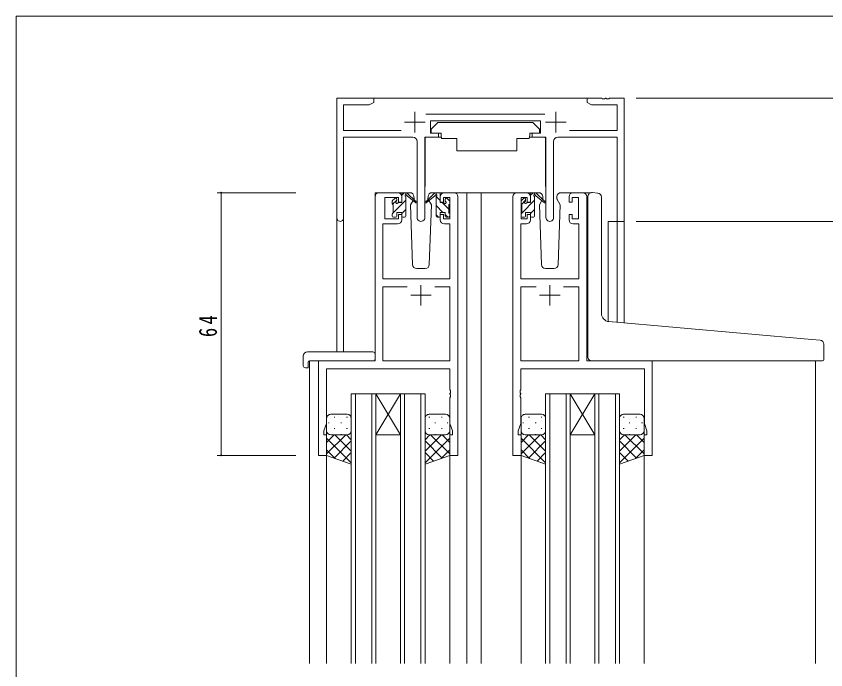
# Model space of a CAD drawing. Units: millimetres on the paper. Extents: x -397 to 397, y -282 to 282.
# Drawn here: x -393.9 to -196.5, y 120.1 to 279.3 of the extents above; entities that cross this region are included whole.
import ezdxf

# ---------------------------------------------------------------- set-up
doc = ezdxf.new("R2010")
doc.units = ezdxf.units.MM
for name, color, linetype, lineweight in [('0-1_YKK_ZWAK', 7, 'Continuous', 18), ('0-3_YKK_11', 7, 'Continuous', 18), ('0-4_YKK_12', 2, 'Continuous', 18), ('0-6_YKK_13', 4, 'Continuous', 18), ('0-7_YKK_D', 6, 'Continuous', 18)]:
    doc.layers.add(name, color=color, linetype=linetype, lineweight=lineweight)
doc.styles.add('ＭＳ ゴシック', font='')
doc.styles.get('ＭＳ ゴシック').set_extended_font_data('MS Gothic')

msp = doc.modelspace()

# ---------------------------------------------------------------- linework, layer by layer
at = {"layer": '0-1_YKK_ZWAK'}
for p in [(-393.908, -245.688), (376.092, 279.312)]:
    msp.add_line(p, (-393.908, 279.312), dxfattribs=at)
at = {"layer": '0-3_YKK_11'}
for p, q in [((-306.721, 259.312), (-315.721, 259.312)), ((-315.721, 259.312), (-315.721, 230.127)), ((-306.721, 258.312), (-306.721, 259.312)), ((-245.721, 229.312), (-245.721, 259.312)), ((-314.091, 251.442), (-314.091, 257.682)), ((-314.091, 257.682), (-307.812, 257.682)), ((-307.812, 257.682), (-306.721, 258.312)), ((-254.721, 258.312), (-253.629, 257.682)), ((-253.629, 257.682), (-247.351, 257.682)), ((-247.351, 257.682), (-247.351, 251.442)), ((-296.721, 256.012), (-296.721, 251.012)), ((-265.018, 255.442), (-294.028, 255.442)), ((-262.321, 256.012), (-262.321, 251.012)), ((-299.221, 253.512), (-294.221, 253.512)), ((-292.921, 250.812), (-292.921, 253.812)), ((-292.921, 253.812), (-266.121, 253.812)), ((-266.121, 253.812), (-266.121, 250.812)), ((-264.821, 253.512), (-259.821, 253.512)), ((-300.071, 251.442), (-314.091, 251.442)), ((-247.351, 251.442), (-258.97, 251.442)), ((-314.091, 249.812), (-297.171, 249.812)), ((-314.091, 230.127), (-314.091, 249.812)), ((-296.171, 248.812), (-296.171, 230.262)), ((-294.271, 249.812), (-290.921, 249.812)), ((-294.271, 230.262), (-294.271, 249.812)), ((-264.771, 249.812), (-264.771, 230.262)), ((-262.871, 230.262), (-262.871, 248.812)), ((-261.871, 249.812), (-247.351, 249.812)), ((-247.351, 249.812), (-247.351, 229.312)), ((-306.421, 195.312), (-306.421, 235.312)), ((-305.421, 236.312), (-300.921, 236.312)), ((-304.021, 235.112), (-304.021, 229.912)), ((-289.521, 236.312), (-287.221, 236.312)), ((-288.221, 229.912), (-288.221, 235.112)), ((-286.221, 235.312), (-286.221, 172.312)), ((-272.821, 172.312), (-272.821, 235.312)), ((-271.821, 236.312), (-269.521, 236.312)), ((-270.821, 235.112), (-270.821, 229.912)), ((-258.121, 236.312), (-255.821, 236.312)), ((-256.821, 229.912), (-256.821, 235.112)), ((-254.821, 235.312), (-254.821, 195.312)), ((-247.351, 229.312), (-245.721, 229.312)), ((-300.921, 228.712), (-304.491, 228.712)), ((-304.491, 228.712), (-304.491, 215.312)), ((-288.151, 228.712), (-289.521, 228.712)), ((-288.151, 215.312), (-288.151, 228.712)), ((-269.521, 228.712), (-270.891, 228.712)), ((-270.891, 228.712), (-270.891, 215.312)), ((-256.751, 228.712), (-258.121, 228.712)), ((-256.751, 215.312), (-256.751, 228.712)), ((-304.491, 215.312), (-288.151, 215.312)), ((-270.891, 215.312), (-256.751, 215.312)), ((-304.491, 213.382), (-298.571, 213.382)), ((-304.491, 195.312), (-304.491, 213.382)), ((-295.221, 213.812), (-295.221, 208.812)), ((-291.87, 213.382), (-288.151, 213.382)), ((-291.87, 213.382), (-288.151, 213.382)), ((-288.151, 213.382), (-288.151, 195.312)), ((-270.891, 213.382), (-267.171, 213.382)), ((-270.891, 195.312), (-270.891, 213.382)), ((-263.821, 213.812), (-263.821, 208.812)), ((-260.47, 213.382), (-256.751, 213.382)), ((-260.47, 213.382), (-256.751, 213.382)), ((-256.751, 213.382), (-256.751, 195.312)), ((-297.721, 211.312), (-292.721, 211.312)), ((-266.321, 211.312), (-261.321, 211.312)), ((-320.221, 195.312), (-306.421, 195.312)), ((-320.221, 172.312), (-320.221, 195.312)), ((-288.151, 195.312), (-304.491, 195.312)), ((-256.751, 195.312), (-270.891, 195.312)), ((-254.821, 195.312), (-238.821, 195.312)), ((-238.821, 195.312), (-238.821, 172.312)), ((-318.291, 193.382), (-318.291, 180.043)), ((-288.151, 193.382), (-318.291, 193.382)), ((-270.891, 193.382), (-270.891, 188.271)), ((-240.751, 193.382), (-270.891, 193.382)), ((-240.751, 180.043), (-240.751, 193.382)), ((-288.151, 187.271), (-288.151, 187.354)), ((-288.151, 180.043), (-288.151, 186.354)), ((-270.891, 187.354), (-270.891, 187.271)), ((-270.891, 186.354), (-270.891, 180.043)), ((-318.221, 177.312), (-318.221, 172.312)), ((-288.221, 172.312), (-288.221, 177.312)), ((-270.821, 177.312), (-270.821, 172.312)), ((-240.821, 172.312), (-240.821, 177.312)), ((-318.221, 172.312), (-320.221, 172.312)), ((-286.221, 172.312), (-288.221, 172.312)), ((-270.821, 172.312), (-272.821, 172.312)), ((-238.821, 172.312), (-240.821, 172.312))]:
    msp.add_line(p, q, dxfattribs=at)
for points in [[(-245.721, 259.312), (-249.262, 259.312), (-249.446, 259.192), (-249.996, 259.192), (-250.179, 259.312), (-250.262, 259.312), (-250.446, 259.192), (-250.996, 259.192), (-251.179, 259.312), (-254.721, 259.312), (-254.721, 258.312)], [(-290.921, 249.812), (-290.921, 250.812), (-292.921, 250.812)], [(-266.121, 250.812), (-268.121, 250.812), (-268.121, 249.812), (-264.771, 249.812)], [(-299.921, 235.312), (-299.921, 234.012), (-300.721, 234.012), (-300.721, 235.112), (-304.021, 235.112)], [(-288.221, 235.112), (-289.721, 235.112), (-289.721, 234.012), (-290.521, 234.012), (-290.521, 235.312)], [(-268.521, 235.312), (-268.521, 234.012), (-269.321, 234.012), (-269.321, 235.112), (-270.821, 235.112)], [(-256.821, 235.112), (-258.321, 235.112), (-258.321, 234.012), (-259.121, 234.012), (-259.121, 235.312)], [(-304.021, 229.912), (-300.721, 229.912), (-300.721, 231.012), (-299.921, 231.012), (-299.921, 229.712)], [(-290.521, 229.712), (-290.521, 231.012), (-289.721, 231.012), (-289.721, 229.912), (-288.221, 229.912)], [(-270.821, 229.912), (-269.321, 229.912), (-269.321, 231.012), (-268.521, 231.012), (-268.521, 229.712)], [(-259.121, 229.712), (-259.121, 231.012), (-258.321, 231.012), (-258.321, 229.912), (-256.821, 229.912)], [(-288.151, 187.354), (-288.031, 187.537), (-288.031, 188.087), (-288.151, 188.271), (-288.151, 193.382)], [(-270.891, 188.271), (-271.011, 188.087), (-271.011, 187.537), (-270.891, 187.354)], [(-288.151, 186.354), (-288.031, 186.537), (-288.031, 187.087), (-288.151, 187.271)], [(-270.891, 187.271), (-271.011, 187.087), (-271.011, 186.537), (-270.891, 186.354)], [(-318.291, 180.043), (-318.921, 178.312), (-318.921, 177.312), (-318.221, 177.312)], [(-288.221, 177.312), (-287.521, 177.312), (-287.521, 178.312), (-288.151, 180.043)], [(-270.891, 180.043), (-271.521, 178.312), (-271.521, 177.312), (-270.821, 177.312)], [(-240.821, 177.312), (-240.121, 177.312), (-240.121, 178.312), (-240.751, 180.043)]]:
    msp.add_lwpolyline(points, dxfattribs=at)
for centre, radius, start, end in [((-297.171, 248.812), 1, 0.00001, 89.99999), ((-261.871, 248.812), 1, 90.00001, 179.99999), ((-305.421, 235.312), 1, 90.00001, 179.99999), ((-300.921, 235.312), 1, 0.00001, 89.99999), ((-289.521, 235.312), 1, 90.00001, 179.99999), ((-287.221, 235.312), 1, 0.00001, 89.99999), ((-271.821, 235.312), 1, 90.00001, 179.99999), ((-269.521, 235.312), 1, 0.00001, 89.99999), ((-258.121, 235.312), 1, 90.00001, 179.99999), ((-255.821, 235.312), 1, 0.00001, 89.99999), ((-314.906, 230.127), 0.815, 179.99999, 0.00001), ((-300.921, 229.712), 1, 270.00001, 359.99999), ((-295.221, 230.262), 0.95, 179.99999, 0.00001), ((-289.521, 229.712), 1, 180.00001, 269.99999), ((-269.521, 229.712), 1, 270.00001, 359.99999), ((-263.821, 230.262), 0.95, 179.99999, 0.00001), ((-258.121, 229.712), 1, 180.00001, 269.99999)]:
    msp.add_arc(centre, radius, start, end, dxfattribs=at)
at = {"layer": '0-4_YKK_12'}
for p, q in [((-307.221, 259.312), (-254.221, 259.312)), ((-303.221, 236.312), (-306.421, 236.312)), ((-306.421, 195.612), (-306.421, 236.312)), ((-288.371, 236.312), (-281.621, 236.312)), ((-284.021, 236.312), (-284.021, 121.562)), ((-281.621, 236.312), (-271.821, 236.312)), ((-280.52, 236.312), (-280.52, 121.562)), ((-255.821, 236.312), (-253.761, 236.312)), ((-315.721, 230.127), (-315.721, 197.5)), ((-314.091, 230.127), (-314.091, 197.5)), ((-245.721, 229.312), (-249.621, 229.312)), ((-249.621, 229.312), (-249.621, 204.928)), ((-247.351, 229.312), (-247.351, 204.717)), ((-245.721, 229.312), (-245.721, 204.574)), ((-319.921, 195.312), (-322.421, 195.312)), ((-322.421, 195.312), (-322.421, 121.562)), ((-239.121, 195.312), (-199.02, 195.312)), ((-199.02, 195.312), (-199.02, 121.562)), ((-306.221, 187.312), (-312.221, 187.312)), ((-312.221, 187.312), (-312.221, 121.562)), ((-311.221, 121.562), (-311.221, 187.312)), ((-307.221, 187.312), (-307.221, 121.562)), ((-306.221, 187.312), (-300.221, 187.312)), ((-306.221, 187.312), (-300.221, 177.312)), ((-300.221, 187.312), (-306.221, 177.312)), ((-306.221, 121.562), (-306.221, 187.312)), ((-294.221, 187.312), (-300.221, 187.312)), ((-300.221, 187.312), (-300.221, 121.562)), ((-299.221, 121.562), (-299.221, 187.312)), ((-295.221, 187.312), (-295.221, 121.562)), ((-294.221, 121.562), (-294.221, 187.312)), ((-258.821, 187.312), (-264.821, 187.312)), ((-264.821, 187.312), (-264.821, 121.562)), ((-263.821, 121.562), (-263.821, 187.312)), ((-259.821, 187.312), (-259.821, 121.562)), ((-258.821, 187.312), (-252.821, 187.312)), ((-258.821, 187.312), (-252.821, 177.312)), ((-252.821, 187.312), (-258.821, 177.312)), ((-258.821, 121.562), (-258.821, 187.312)), ((-246.821, 187.312), (-252.821, 187.312)), ((-252.821, 187.312), (-252.821, 121.562)), ((-251.821, 121.562), (-251.821, 187.312)), ((-247.821, 187.312), (-247.821, 121.562)), ((-246.821, 121.562), (-246.821, 187.312)), ((-306.221, 177.312), (-300.221, 177.312)), ((-258.821, 177.312), (-252.821, 177.312)), ((-318.221, 172.812), (-318.221, 121.562)), ((-288.221, 172.812), (-288.221, 121.562)), ((-270.821, 172.812), (-270.821, 121.562)), ((-240.821, 172.812), (-240.821, 121.562))]:
    msp.add_line(p, q, dxfattribs=at)
at = {"layer": '0-6_YKK_13'}
for p, q in [((-291.118, 253.412), (-292.718, 251.812)), ((-291.118, 253.412), (-267.918, 253.412)), ((-267.918, 253.412), (-266.318, 251.812)), ((-292.718, 251.812), (-292.718, 250.812)), ((-292.718, 250.812), (-290.318, 250.812)), ((-268.718, 250.812), (-266.318, 250.812)), ((-266.318, 251.812), (-266.318, 250.812)), ((-294.168, 249.512), (-294.168, 237.812)), ((-293.868, 249.812), (-290.23, 249.812)), ((-286.518, 249.512), (-286.518, 246.512)), ((-271.859, 249.512), (-268.859, 249.512)), ((-271.859, 249.512), (-271.859, 246.512)), ((-265.173, 249.811), (-268.812, 249.812)), ((-264.873, 249.511), (-264.874, 237.812)), ((-286.518, 246.512), (-271.859, 246.512)), ((-302.133, 234.424), (-301.633, 234.924)), ((-297.934, 236.312), (-300.921, 236.312)), ((-299.921, 235.725), (-299.333, 236.312)), ((-299.621, 236.312), (-298.83, 236.312)), ((-298.921, 235.812), (-298.921, 236.312)), ((-298.921, 230.612), (-298.921, 235.212)), ((-298.637, 236.242), (-296.455, 234.194)), ((-296.487, 233.849), (-298.627, 235.546)), ((-291.806, 236.242), (-293.988, 234.194)), ((-293.955, 233.849), (-291.815, 235.546)), ((-289.521, 236.312), (-292.507, 236.312)), ((-290.822, 236.312), (-291.612, 236.312)), ((-291.522, 235.812), (-291.522, 236.312)), ((-291.522, 230.612), (-291.522, 235.212)), ((-291.479, 235.367), (-290.522, 234.41)), ((-288.31, 234.424), (-288.81, 234.924)), ((-270.733, 234.424), (-270.233, 234.924)), ((-266.534, 236.312), (-269.521, 236.312)), ((-268.521, 235.694), (-267.902, 236.312)), ((-268.221, 236.312), (-267.43, 236.312)), ((-267.521, 235.812), (-267.521, 236.312)), ((-267.521, 230.612), (-267.521, 235.212)), ((-267.237, 236.242), (-265.055, 234.194)), ((-265.087, 233.849), (-267.227, 235.546)), ((-258.121, 236.312), (-261.107, 236.312)), ((-254.523, 205.345), (-254.523, 235.341)), ((-253.436, 236.337), (-252.223, 236.231)), ((-252.136, 236.223), (-252.223, 236.231)), ((-251.223, 206.888), (-251.223, 235.227)), ((-302.221, 233.612), (-302.221, 234.212)), ((-302.168, 233.477), (-301.121, 234.525)), ((-302.021, 231.38), (-298.921, 234.48)), ((-302.021, 231.312), (-302.021, 233.412)), ((-301.121, 234.712), (-301.121, 234.373)), ((-297.163, 234.385), (-297.763, 233.345)), ((-297.763, 233.345), (-297.254, 218.777)), ((-292.678, 233.345), (-293.525, 234.812)), ((-293.187, 218.777), (-292.678, 233.345)), ((-291.522, 233.165), (-289.87, 231.512)), ((-290.024, 233.912), (-288.422, 232.31)), ((-289.322, 234.712), (-289.322, 234.373)), ((-288.422, 231.312), (-288.422, 233.412)), ((-288.222, 233.612), (-288.222, 234.212)), ((-270.821, 233.612), (-270.821, 234.212)), ((-270.753, 233.462), (-269.721, 234.494)), ((-270.621, 231.349), (-267.521, 234.449)), ((-270.621, 231.312), (-270.621, 233.412)), ((-269.721, 234.712), (-269.721, 234.373)), ((-265.763, 234.385), (-266.363, 233.345)), ((-266.363, 233.345), (-265.854, 218.777)), ((-261.278, 233.345), (-262.125, 234.812)), ((-261.787, 218.777), (-261.278, 233.345)), ((-302.221, 230.612), (-302.221, 231.112)), ((-302.2, 231.2), (-302.108, 231.292)), ((-301.121, 231.512), (-299.921, 231.512)), ((-301.121, 231.512), (-301.121, 230.612)), ((-299.921, 231.235), (-298.921, 232.235)), ((-299.921, 231.512), (-299.921, 230.612)), ((-289.322, 231.512), (-290.522, 231.512)), ((-290.522, 231.512), (-290.522, 230.612)), ((-289.322, 231.512), (-289.322, 230.612)), ((-289.322, 230.965), (-288.67, 230.312)), ((-288.222, 230.612), (-288.222, 231.112)), ((-270.821, 230.612), (-270.821, 231.112)), ((-270.816, 231.153), (-270.661, 231.308)), ((-269.721, 231.512), (-268.521, 231.512)), ((-269.721, 231.512), (-269.721, 230.612)), ((-268.521, 231.204), (-267.521, 232.204)), ((-268.521, 231.512), (-268.521, 230.612)), ((-301.421, 230.312), (-301.921, 230.312)), ((-299.221, 230.312), (-299.621, 230.312)), ((-291.522, 230.92), (-290.915, 230.312)), ((-291.222, 230.312), (-290.822, 230.312)), ((-289.022, 230.312), (-288.522, 230.312)), ((-270.021, 230.312), (-270.521, 230.312)), ((-267.821, 230.312), (-268.221, 230.312)), ((-296.255, 217.812), (-294.186, 217.812)), ((-264.855, 217.812), (-262.786, 217.812)), ((-254.523, 196.314), (-254.523, 205.345)), ((-199.936, 200.569), (-249.397, 204.896)), ((-197.936, 200.394), (-199.936, 200.569)), ((-197.023, 195.614), (-197.023, 199.398)), ((-322.908, 197.5), (-306.921, 197.5)), ((-323.908, 196.5), (-323.908, 194.125)), ((-306.421, 196.5), (-306.421, 197)), ((-306.421, 195.812), (-306.421, 196.5)), ((-322.721, 195.012), (-322.721, 194.12)), ((-322.421, 195.312), (-306.921, 195.312)), ((-253.523, 195.314), (-200.023, 195.314)), ((-197.323, 195.314), (-200.023, 195.314)), ((-313.221, 182.312), (-317.221, 182.312)), ((-316.386, 181.647), (-316.186, 181.647)), ((-313.356, 181.647), (-313.156, 181.647)), ((-293.086, 181.647), (-293.286, 181.647)), ((-293.221, 182.312), (-289.221, 182.312)), ((-290.056, 181.647), (-290.256, 181.647)), ((-265.821, 182.312), (-269.821, 182.312)), ((-268.986, 181.647), (-268.786, 181.647)), ((-265.956, 181.647), (-265.756, 181.647)), ((-245.686, 181.647), (-245.886, 181.647)), ((-245.821, 182.312), (-241.821, 182.312)), ((-242.656, 181.647), (-242.856, 181.647)), ((-318.221, 181.312), (-318.221, 178.312)), ((-317.801, 180.232), (-317.601, 180.232)), ((-314.771, 180.232), (-314.571, 180.232)), ((-312.221, 178.312), (-312.221, 181.312)), ((-294.221, 178.312), (-294.221, 181.312)), ((-291.671, 180.232), (-291.871, 180.232)), ((-288.641, 180.232), (-288.841, 180.232)), ((-288.221, 181.312), (-288.221, 178.312)), ((-270.821, 181.312), (-270.821, 178.312)), ((-270.401, 180.232), (-270.201, 180.232)), ((-267.371, 180.232), (-267.171, 180.232)), ((-264.821, 178.312), (-264.821, 181.312)), ((-246.821, 178.312), (-246.821, 181.312)), ((-244.271, 180.232), (-244.471, 180.232)), ((-241.241, 180.232), (-241.441, 180.232)), ((-240.821, 181.312), (-240.821, 178.312)), ((-318.221, 172.312), (-318.221, 178.312)), ((-318.221, 178.31), (-318.221, 178.31)), ((-316.386, 178.817), (-316.186, 178.817)), ((-313.356, 178.817), (-313.156, 178.817)), ((-312.221, 178.312), (-312.221, 170.169)), ((-294.221, 178.312), (-294.221, 170.169)), ((-293.086, 178.817), (-293.286, 178.817)), ((-290.056, 178.817), (-290.256, 178.817)), ((-288.221, 172.312), (-288.221, 178.312)), ((-288.221, 178.31), (-288.221, 178.31)), ((-270.821, 172.312), (-270.821, 178.312)), ((-270.821, 178.31), (-270.821, 178.31)), ((-268.986, 178.817), (-268.786, 178.817)), ((-265.956, 178.817), (-265.756, 178.817)), ((-264.821, 178.312), (-264.821, 170.169)), ((-246.821, 178.312), (-246.821, 170.169)), ((-245.686, 178.817), (-245.886, 178.817)), ((-242.656, 178.817), (-242.856, 178.817)), ((-240.821, 172.312), (-240.821, 178.312)), ((-240.821, 178.31), (-240.821, 178.31)), ((-318.221, 172.653), (-313.562, 177.312)), ((-318.221, 175.482), (-316.39, 177.312)), ((-312.221, 170.465), (-318.221, 176.465)), ((-317.635, 177.402), (-317.601, 177.402)), ((-317.221, 177.312), (-313.221, 177.312)), ((-316.388, 171.658), (-312.221, 175.825)), ((-312.221, 173.293), (-316.24, 177.312)), ((-314.771, 177.402), (-314.571, 177.402)), ((-312.221, 176.122), (-313.411, 177.312)), ((-294.221, 173.293), (-290.202, 177.312)), ((-294.221, 176.122), (-293.03, 177.312)), ((-294.221, 170.465), (-288.221, 176.465)), ((-290.053, 171.658), (-294.221, 175.825)), ((-289.221, 177.312), (-293.221, 177.312)), ((-288.221, 172.653), (-292.88, 177.312)), ((-291.671, 177.402), (-291.871, 177.402)), ((-288.221, 175.482), (-290.051, 177.312)), ((-288.806, 177.402), (-288.841, 177.402)), ((-270.821, 172.653), (-266.162, 177.312)), ((-270.821, 175.482), (-268.99, 177.312)), ((-264.821, 170.465), (-270.821, 176.465)), ((-270.235, 177.402), (-270.201, 177.402)), ((-269.821, 177.312), (-265.821, 177.312)), ((-268.988, 171.658), (-264.821, 175.825)), ((-264.821, 173.293), (-268.84, 177.312)), ((-267.371, 177.402), (-267.171, 177.402)), ((-264.821, 176.122), (-266.011, 177.312)), ((-246.821, 176.122), (-245.63, 177.312)), ((-246.821, 173.293), (-242.802, 177.312)), ((-246.821, 170.465), (-240.821, 176.465)), ((-242.653, 171.658), (-246.821, 175.825)), ((-241.821, 177.312), (-245.821, 177.312)), ((-240.821, 172.653), (-245.48, 177.312)), ((-244.271, 177.402), (-244.471, 177.402)), ((-240.821, 175.482), (-242.651, 177.312)), ((-241.406, 177.402), (-241.441, 177.402)), ((-316.161, 171.577), (-318.221, 173.636)), ((-312.221, 170.169), (-318.221, 172.312)), ((-314.304, 170.913), (-312.221, 172.997)), ((-292.138, 170.913), (-294.221, 172.997)), ((-294.221, 170.169), (-288.221, 172.312)), ((-290.28, 171.577), (-288.221, 173.636)), ((-268.761, 171.577), (-270.821, 173.636)), ((-264.821, 170.169), (-270.821, 172.312)), ((-266.904, 170.913), (-264.821, 172.997)), ((-244.738, 170.913), (-246.821, 172.997)), ((-246.821, 170.169), (-240.821, 172.312)), ((-242.88, 171.577), (-240.821, 173.636))]:
    msp.add_line(p, q, dxfattribs=at)
for points in [[(-290.318, 250.812), (-290.318, 250.312), (-290.177, 249.512), (-286.518, 249.512)], [(-268.718, 250.812), (-268.718, 250.312), (-268.859, 249.512)], [(-300.66, 233.912), (-299.921, 233.912), (-299.921, 236.012)], [(-296.935, 235.347), (-296.916, 234.812), (-296.985, 234.692)], [(-293.456, 234.693), (-293.525, 234.812), (-293.507, 235.347)], [(-289.783, 233.912), (-290.522, 233.912), (-290.522, 236.012)], [(-269.26, 233.912), (-268.521, 233.912), (-268.521, 236.012)], [(-265.535, 235.347), (-265.516, 234.812), (-265.585, 234.692)], [(-262.056, 234.693), (-262.125, 234.812), (-262.107, 235.347)], [(-322.908, 193.62), (-322.721, 193.62), (-322.721, 194.12)]]:
    msp.add_lwpolyline(points, dxfattribs=at)
for centre, radius, start, end in [((-293.868, 249.512), 0.3, 90, 180), ((-265.173, 249.511), 0.3, 359.99647, 89.99647), ((-301.421, 234.712), 0.3, 0, 135), ((-299.621, 236.012), 0.3, 90, 180), ((-298.921, 235.612), 0.2, 20.88332, 233.1301), ((-299.221, 235.212), 0.3, 0, 53.1301), ((-298.83, 236.012), 0.3, 49.89741, 90), ((-298.454, 235.791), 0.3, 200.88332, 234.62002), ((-297.934, 235.312), 1, 2, 90), ((-292.507, 235.312), 1, 90, 178), ((-291.989, 235.791), 0.3, 305.37998, 339.11668), ((-291.612, 236.012), 0.3, 90, 130.10259), ((-291.522, 235.612), 0.2, 306.8699, 159.11668), ((-291.222, 235.212), 0.3, 126.8699, 180), ((-290.822, 236.012), 0.3, 0, 90), ((-289.022, 234.712), 0.3, 45, 180), ((-270.021, 234.712), 0.3, 0, 135), ((-268.221, 236.012), 0.3, 90, 180), ((-267.521, 235.612), 0.2, 20.88332, 233.1301), ((-267.821, 235.212), 0.3, 0, 53.1301), ((-267.43, 236.012), 0.3, 49.89741, 90), ((-267.054, 235.791), 0.3, 200.88332, 234.62002), ((-266.534, 235.312), 1, 2, 90), ((-261.107, 235.312), 1, 90, 178), ((-253.523, 235.341), 1, 85, 180), ((-252.223, 235.227), 1, 0, 85), ((-301.921, 234.212), 0.3, 135, 180), ((-302.021, 233.612), 0.2, 180, 270), ((-301.121, 233.912), 0.25, 123.05573, 326.94427), ((-301.421, 234.373), 0.3, 303.05573, 0), ((-300.66, 233.612), 0.3, 90, 146.94427), ((-296.371, 234.012), 0.2, 234.62002, 114.62002), ((-294.071, 234.012), 0.2, 65.37998, 305.37998), ((-289.783, 233.612), 0.3, 33.05573, 90), ((-289.322, 233.912), 0.25, 213.05573, 56.94427), ((-289.022, 234.373), 0.3, 180, 236.94427), ((-288.422, 233.612), 0.2, 270, 0), ((-288.522, 234.212), 0.3, 0, 45), ((-270.521, 234.212), 0.3, 135, 180), ((-270.621, 233.612), 0.2, 180, 270), ((-269.721, 233.912), 0.25, 123.05573, 326.94427), ((-270.021, 234.373), 0.3, 303.05573, 0), ((-269.26, 233.612), 0.3, 90, 146.94427), ((-264.971, 234.012), 0.2, 234.62002, 114.62002), ((-302.021, 231.112), 0.2, 90, 180), ((-288.422, 231.112), 0.2, 0, 90), ((-270.621, 231.112), 0.2, 90, 180), ((-301.921, 230.612), 0.3, 180, 270), ((-301.421, 230.612), 0.3, 270, 0), ((-299.621, 230.612), 0.3, 180, 270), ((-299.221, 230.612), 0.3, 270, 0), ((-291.222, 230.612), 0.3, 180, 270), ((-290.822, 230.612), 0.3, 270, 0), ((-289.022, 230.612), 0.3, 180, 270), ((-288.522, 230.612), 0.3, 270, 0), ((-270.521, 230.612), 0.3, 180, 270), ((-270.021, 230.612), 0.3, 270, 0), ((-268.221, 230.612), 0.3, 180, 270), ((-267.821, 230.612), 0.3, 270, 0), ((-296.255, 218.812), 1, 182, 270), ((-294.186, 218.812), 1, 270, 358), ((-264.855, 218.812), 1, 182, 270), ((-262.786, 218.812), 1, 270, 358), ((-249.223, 206.888), 2, 180, 265), ((-198.023, 199.398), 1, 0, 85), ((-322.908, 196.5), 1, 90.00506, 180), ((-306.921, 197), 0.5, 0, 90.0011), ((-306.921, 195.812), 0.5, 270, 0), ((-253.523, 196.314), 1, 180, 224.427), ((-253.523, 196.314), 1, 224.427, 270), ((-253.523, 196.314), 1, 224.427, 238.63302), ((-197.323, 195.614), 0.3, 270, 0), ((-323.444, 194.108), 0.462, 177.95347, 223.0495), ((-323.138, 194.751), 1.153, 236.12301, 281.50529), ((-322.421, 195.012), 0.3, 90, 180), ((-317.221, 181.312), 1, 90.0001, 180.0001), ((-313.221, 181.312), 1, 0.0001, 90.0001), ((-293.221, 181.312), 1, 89.9999, 179.9999), ((-289.221, 181.312), 1, 359.9999, 89.9999), ((-269.821, 181.312), 1, 90.0001, 180.0001), ((-265.821, 181.312), 1, 0.0001, 90.0001), ((-245.821, 181.312), 1, 89.9999, 179.9999), ((-241.821, 181.312), 1, 359.9999, 89.9999), ((-317.221, 178.312), 1, 180.0001, 270.0001), ((-313.221, 178.312), 1, 270.0001, 0.0001), ((-293.221, 178.312), 1, 179.9999, 269.9999), ((-289.221, 178.312), 1, 269.9999, 359.9999), ((-269.821, 178.312), 1, 180.0001, 270.0001), ((-265.821, 178.312), 1, 270.0001, 0.0001), ((-245.821, 178.312), 1, 179.9999, 269.9999), ((-241.821, 178.312), 1, 269.9999, 359.9999)]:
    msp.add_arc(centre, radius, start, end, dxfattribs=at)
at = {"layer": '0-7_YKK_D'}
for p, q in [((-242.721, 259.312), (-158.021, 259.312)), ((-325.721, 236.312), (-344.908, 236.312)), ((-343.908, 236.312), (-343.908, 172.312)), ((-242.721, 229.312), (-158.021, 229.312)), ((-242.721, 229.312), (-158.021, 229.312)), ((-325.721, 172.312), (-344.908, 172.312))]:
    msp.add_line(p, q, dxfattribs=at)
for centre, start, end in [((-343.908, 236.312), 90, 270), ((-343.908, 236.312), 270, 90), ((-343.908, 172.312), 90, 270), ((-343.908, 172.312), 270, 90)]:
    msp.add_arc(centre, 0.106, start, end, dxfattribs=at)

# ---------------------------------------------------------------- texts
at = {"layer": '0-7_YKK_D', "color": 7, "insert": (-344.908, 201.133), "char_height": 4.399, "attachment_point": 7, "rotation": 90, "style": 'ＭＳ ゴシック'}
msp.add_mtext('\\T1.37;\\W0.75;64', dxfattribs=at)

doc.saveas('drawing.dxf')
